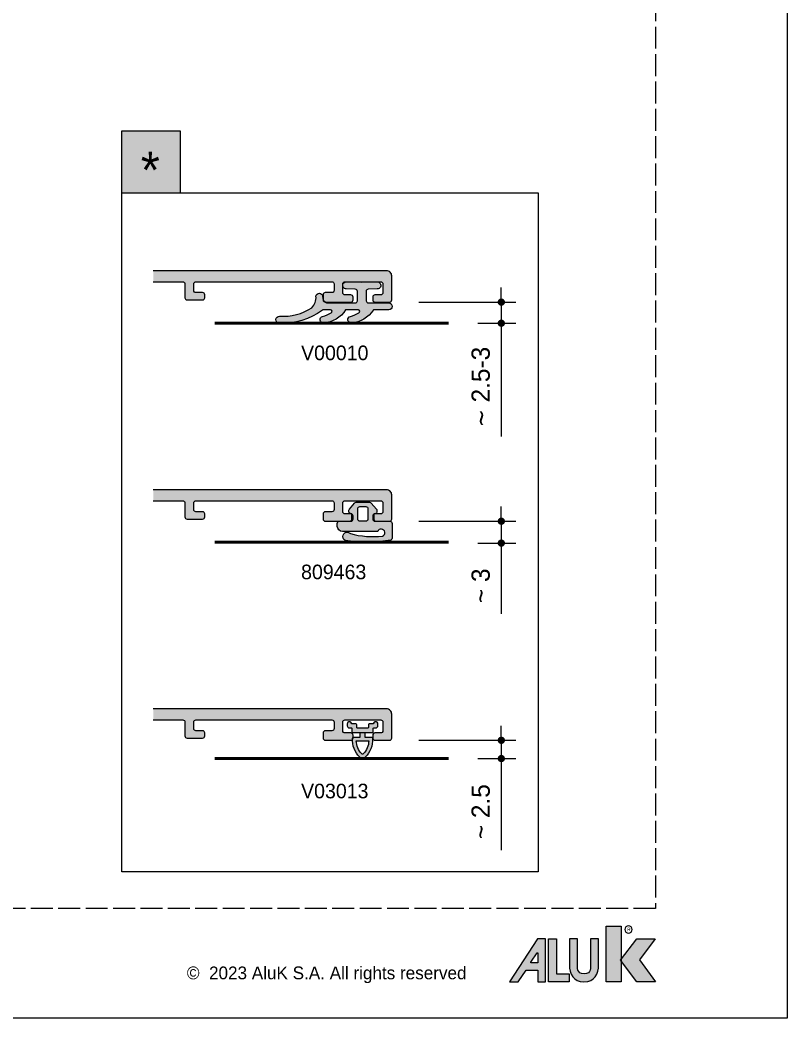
# Model space of a CAD drawing. Header units: millimetres. Extents: x -8 to 2550, y -393 to 1062.
# Drawn here: x 365 to 470, y -393 to -256.3 of the extents above; entities that cross this region are included whole.
import ezdxf

# ---------------------------------------------------------------- set-up
doc = ezdxf.new("R2010")
doc.units = ezdxf.units.MM
doc.header["$LTSCALE"] = 0.25
doc.header["$MEASUREMENT"] = 0
doc.linetypes.add('ACAD_ISO02W100', pattern=[15, 12, -3])
doc.layers.get('0').update_dxf_attribs({"lineweight": 5})
doc.layers.get('Defpoints').update_dxf_attribs({"lineweight": 5})
doc.layers.add('01_ALUK Logo', color=7, linetype='Continuous')
for name, color, linetype, lineweight in [('01_Aluminium [Thin]', 141, 'Continuous', 18), ('01_Dimension', 251, 'Continuous', 9), ('01_External Border', 150, 'Continuous', 20), ('01_Fill Plastic', 253, 'Continuous', 0), ('01_Plastic', 3, 'Continuous', 20), ('01_Text', 40, 'Continuous', 25), ('01_Wall', 5, 'Continuous', 50)]:
    doc.layers.add(name, color=color, linetype=linetype, lineweight=lineweight)
for name, color, linetype, lineweight, true_color in [('01_Fill 2°material', 7, 'Continuous', 0, 0xbfbfbf), ('01_Fill Aluminum', 7, 'Continuous', 0, 0xdcdcdc), ('01_Text [White]', 7, 'Continuous', 25, 0xffffff)]:
    doc.layers.add(name, color=color, linetype=linetype, lineweight=lineweight, true_color=true_color)
doc.layers.add('01_Fill Border Grey', color=7, linetype='Continuous', true_color=0x555655)
doc.layers.add('02_Block Frame', color=7, linetype='Continuous', lineweight=5, true_color=0xe2001a, plot=False)
doc.styles.add('Aluk Text', font='GOTHIC.TTF')
doc.styles.get("Standard").update_dxf_attribs({"font": 'arial.ttf'})
doc.dimstyles.new('ALUK Manual 1-2', dxfattribs={"dimtxt": 2.5, "dimasz": 1, "dimexe": 2, "dimexo": 4, "dimgap": 1.5, "dimtad": 3, "dimdec": 1, "dimlfac": 2, "dimdsep": 46, "dimtxsty": 'Aluk Text', "dimblk": 'DOT', "dimcen": 0, "dimclrd": 256, "dimclre": 256, "dimclrt": 6, "dimaunit": 1, "dimadec": 0, "dimazin": 0, "dimtfac": 0.7, "dimtdec": 1, "dimtmove": 0, "dimatfit": 3, "dimldrblk": 'DOT', "dimfxl": 1, "dimtolj": 2, "dimlwd": -1, "dimlwe": -1, "dimarcsym": 0})

# ---------------------------------------------------------------- blocks, each defined once
blk = doc.blocks.new('block 2')
at = {"layer": '01_ALUK Logo', "color": 242, "lineweight": 9, "true_color": 0xe2001a}
blk.add_open_spline([(90.55226768982084, 45.42736967438486), (90.55226768982084, 43.96612887832998), (89.36785160892669, 42.7815364085518), (87.90643442398778, 42.7815364085518), (86.44466664505853, 42.7815364085518), (85.26060115815653, 43.96612887832998), (85.26060115815653, 45.42736967438486), (85.26060115815653, 46.88861047043883), (86.44466664505853, 48.07320294021702), (87.90643442398778, 48.07320294021702), (89.36785160892669, 48.07320294021702), (90.55226768982084, 46.88861047043883), (90.55226768982084, 45.42736967438486)], degree=3, knots=[0, 0, 0, 0, 1, 1, 1, 2, 2, 2, 3, 3, 3, 4, 4, 4, 4], dxfattribs=at)
blk = doc.blocks.new('block 3')
at = {"layer": '01_ALUK Logo', "lineweight": 9}
h = blk.add_hatch(color=256, dxfattribs=at)
h.dxf.hatch_style = 2
edge = h.paths.add_edge_path()
edge.add_spline(control_points=[(66.4817113594645, 20.15105471718425), (66.4817113594645, 13.61535249659573), (63.66675643128019, 7.928892220239959), (56.04273495911912, 7.928892220239959), (48.41892515361815, 7.928892220239959), (45.60411133654179, 13.61535249659573), (45.60411133654179, 20.15105471718425), (45.60411133654179, 20.15105471718425), (45.60411133654179, 38.68772776810556), (45.60411133654179, 38.68772776810556), (45.60411133654179, 38.68772776810556), (51.45249646511456, 38.68772776810556), (51.45249646511456, 38.68772776810556), (51.45249646511456, 38.68772776810556), (51.45249646511456, 20.6602541615016), (51.45249646511456, 20.6602541615016), (51.45249646511456, 18.30757916208995), (50.64357704130634, 13.60399305215469), (56.15608245622661, 13.60399305215469), (61.66858787114688, 13.60399305215469), (60.74219345033725, 18.42505416206041), (60.74219345033725, 20.6602541615016), (60.74219345033725, 20.6602541615016), (60.74219345033725, 38.68772776810556), (60.74219345033725, 38.68772776810556), (60.74219345033725, 38.68772776810556), (66.4817113594645, 38.68772776810556), (66.4817113594645, 38.68772776810556), (66.4817113594645, 38.68772776810556), (66.4817113594645, 20.15105471718425), (66.4817113594645, 20.15105471718425)], knot_values=[0, 0, 0, 0, 1, 1, 1, 2, 2, 2, 3, 3, 3, 4, 4, 4, 5, 5, 5, 6, 6, 6, 7, 7, 7, 8, 8, 8, 9, 9, 9, 10, 10, 10, 10], degree=3, periodic=0)
at = {"layer": '01_ALUK Logo', "lineweight": 0}
blk.add_open_spline([(66.4817113594645, 20.15105471718425), (66.4817113594645, 13.61535249659573), (63.66675643128019, 7.928892220239959), (56.04273495911912, 7.928892220239959), (48.41892515361815, 7.928892220239959), (45.60411133654179, 13.61535249659573), (45.60411133654179, 20.15105471718425), (45.60411133654179, 20.15105471718425), (45.60411133654179, 38.68772776810556), (45.60411133654179, 38.68772776810556), (45.60411133654179, 38.68772776810556), (51.45249646511456, 38.68772776810556), (51.45249646511456, 38.68772776810556), (51.45249646511456, 38.68772776810556), (51.45249646511456, 20.6602541615016), (51.45249646511456, 20.6602541615016), (51.45249646511456, 18.30757916208995), (50.64357704130634, 13.60399305215469), (56.15608245622661, 13.60399305215469), (61.66858787114688, 13.60399305215469), (60.74219345033725, 18.42505416206041), (60.74219345033725, 20.6602541615016), (60.74219345033725, 20.6602541615016), (60.74219345033725, 38.68772776810556), (60.74219345033725, 38.68772776810556), (60.74219345033725, 38.68772776810556), (66.4817113594645, 38.68772776810556), (66.4817113594645, 38.68772776810556), (66.4817113594645, 38.68772776810556), (66.4817113594645, 20.15105471718425), (66.4817113594645, 20.15105471718425)], degree=3, knots=[0, 0, 0, 0, 1, 1, 1, 2, 2, 2, 3, 3, 3, 4, 4, 4, 5, 5, 5, 6, 6, 6, 7, 7, 7, 8, 8, 8, 9, 9, 9, 10, 10, 10, 10], dxfattribs=at)
blk = doc.blocks.new('A$C20372')
at = {"layer": '01_ALUK Logo', "lineweight": 9, "true_color": 0xe2001a}
h = blk.add_hatch(color=242, dxfattribs=at)
h.dxf.hatch_style = 2
h.paths.add_polyline_path([(34.38327391406119, -0.0004548251758933475), (29.78438506612383, -0.0004548251758933475), (29.78438506612383, 17.18185487399023), (34.38327391406119, 17.18185487399023)])
at = {"layer": '01_ALUK Logo', "lineweight": 9}
h = blk.add_hatch(color=256, dxfattribs=at)
h.dxf.hatch_style = 2
h.paths.add_polyline_path([(8.647750262331101, 13.19584241507823), (0, 0), (2.728958637124379, 0), (5.122855147421433, 3.606612038218827), (8.761456556360827, 3.606612038218827), (8.761456556360827, 0.005912727289569375), (11.14928873097688, 0.005912727289569375), (11.14928873097688, 13.19584241507823)])
h.paths.add_polyline_path([(8.77404005290009, 5.85541931733519), (6.638939067812771, 5.85541931733519), (6.638939067812771, 6.082831905393959), (8.50872536683164, 8.963542962529118), (8.77404005290009, 8.963542962529118)])
h = blk.add_hatch(color=256, dxfattribs=at)
h.dxf.hatch_style = 2
h.paths.add_polyline_path([(12.04620397828057, 13.21176129584023), (14.47193785699756, 13.21176129584023), (14.47193785699756, 2.46954909792521), (18.36327035716249, 2.46954909792521), (18.36327035716249, -0.006670769249922159), (12.04620397828057, -0.006670769249922159)])
at = {"layer": '01_ALUK Logo', "lineweight": 0, "true_color": 0xe2001a}
h = blk.add_hatch(color=242, dxfattribs=at)
h.dxf.hatch_style = 2
h.paths.add_polyline_path([(34.23166552585189, 6.692085389642216), (39.26345798567672, 13.23366912850724), (44.8489828822062, 13.23366912850724), (40.0688765278428, 6.742419375799273), (44.99999999770171, -0.0004548251758933475), (39.21312399951967, -0.0004548251758933475)])
at = {"layer": '01_ALUK Logo', "color": 242, "lineweight": 0, "true_color": 0xe2001a, "flags": 128}
for points in [[(34.38327391406119, -0.0004548251758933475), (29.78438506612383, -0.0004548251758933475), (29.78438506612383, 17.18185487399023), (34.38327391406119, 17.18185487399023), (34.38327391406119, -0.0004548251758933475)], [(34.23166552585189, 6.692085389642216), (39.26345798567672, 13.23366912850724), (44.8489828822062, 13.23366912850724), (40.0688765278428, 6.742419375799273), (44.99999999770171, -0.0004548251758933475), (39.21312399951967, -0.0004548251758933475), (34.23166552585189, 6.692085389642216)]]:
    blk.add_lwpolyline(points, dxfattribs=at)
at = {"layer": '01_ALUK Logo', "lineweight": 0, "flags": 128}
for points in [[(8.647750262331101, 13.19584241507823), (0, 0), (2.728958637124379, 0), (5.122855147421433, 3.606612038218827), (8.761456556360827, 3.606612038218827), (8.761456556360827, 0.005912727289569375), (11.14928873097688, 0.005912727289569375), (11.14928873097688, 13.19584241507823), (8.647750262331101, 13.19584241507823)], [(12.04620397828057, 13.21176129584023), (14.47193785699756, 13.21176129584023), (14.47193785699756, 2.46954909792521), (18.36327035716249, 2.46954909792521), (18.36327035716249, -0.006670769249922159), (12.04620397828057, -0.006670769249922159), (12.04620397828057, 13.21176129584023)], [(8.77404005290009, 5.85541931733519), (6.638939067812771, 5.85541931733519), (6.638939067812771, 6.082831905393959), (8.50872536683164, 8.963542962529118), (8.77404005290009, 8.963542962529118), (8.77404005290009, 5.85541931733519)]]:
    blk.add_lwpolyline(points, dxfattribs=at)
at = {"layer": '01_ALUK Logo', "color": 242, "lineweight": 0, "true_color": 0xe2001a, "xscale": 0.4297560720293661, "yscale": 0.4297560720293661, "zscale": 0.4297560720293661}
blk.add_blockref('block 2', (-1.120924226960597, -3.414600009701189), dxfattribs=at)
at = {"layer": '01_ALUK Logo', "xscale": 0.4297560720293661, "yscale": 0.4297560720293661, "zscale": 0.4297560720293661}
blk.add_blockref('block 3', (-1.120924226960597, -3.414600009701189), dxfattribs=at)
at = {"layer": '01_ALUK Logo', "color": 242, "lineweight": 0, "true_color": 0xe2001a, "insert": (36.25169379584432, 15.55480782391305), "char_height": 1.083971053255106, "attachment_point": 7}
blk.add_mtext('\\fArial|b0|i0|c0|p34;\\W1;R', dxfattribs=at)
blk = doc.blocks.new('A$C14581')
at = {"layer": '01_Text', "insert": (0, -0.1880368323081711), "char_height": 2, "attachment_point": 7, "style": 'Aluk Text'}
blk.add_mtext_dynamic_manual_height_columns('{\\fPoppins|b0|i0|c0|p2;\\H0.875x;©  2023 AluK S.A. All rights reserved}', width=51.33510781182122, gutter_width=204.2465904131937, heights=[0], dxfattribs=at)
blk = doc.blocks.new('_Dot')
at = {"color": 0, "linetype": 'ByBlock', "lineweight": -2}
blk.add_line((-0.5, 0), (-1, 0), dxfattribs=at)
at = {"color": 0, "linetype": 'ByBlock', "const_width": 0.5}
blk.add_lwpolyline([(-0.25, 0, 1), (0.25, 0, 1)], format="xyb", close=True, dxfattribs=at)
blk = doc.blocks.new('*D150')
at = {"layer": '01_Dimension', "transparency": 16777216}
for p, q in [((430.8916630493367, -293.9670851245723), (430.8916630493367, -292.9670851245723)), ((419.5893937265776, -294.9670851245723), (432.8916630493367, -294.9670851245723)), ((430.8916630493367, -294.9670851245723), (430.8916630493367, -297.8519934257623)), ((427.6793269014977, -297.8519934257623), (432.8916630493367, -297.8519934257623)), ((430.8916630493367, -298.8519934257623), (430.8916630493367, -313.360028894868))]:
    blk.add_line(p, q, dxfattribs=at)
at = {"layer": 'Defpoints', "color": 0, "transparency": 16777216}
for p in [(415.5893937265776, -294.9670851245723), (423.6793269014977, -297.8519934257623), (430.8916630493367, -297.8519934257623)]:
    blk.add_point(p, dxfattribs=at)
at = {"layer": '01_Dimension', "transparency": 16777216}
for p, rotation in [((430.8916630493367, -294.9670851245723), 270), ((430.8916630493367, -297.8519934257623), 90)]:
    blk.add_blockref('_Dot', p, dxfattribs=dict(at, rotation=rotation))
at = {"layer": '01_Dimension', "color": 1, "transparency": 16777216, "insert": (428.0787806564066, -306.6060111603153), "char_height": 2.5, "width": 19.34686459261542, "attachment_point": 5, "rotation": 90, "style": 'Aluk Text'}
blk.add_mtext('\\A2;{\\fSymbol|b0|i0|c2|p18;\\H0.95833x;~ }2.5-3', dxfattribs=at)
blk = doc.blocks.new('*D151')
at = {"layer": '01_Dimension', "transparency": 16777216}
for p, q in [((430.8916630493388, -323.9670851245723), (430.8916630493388, -322.9670851245723)), ((419.5893937265776, -324.9670851245723), (432.8916630493388, -324.9670851245723)), ((430.8916630493388, -324.9670851245723), (430.8916630493388, -327.9670851245723)), ((427.6793269014977, -327.9670851245723), (432.8916630493388, -327.9670851245723)), ((430.8916630493388, -328.9670851245723), (430.8916630493388, -337.6441755392562))]:
    blk.add_line(p, q, dxfattribs=at)
at = {"layer": 'Defpoints', "color": 0, "transparency": 16777216}
for p in [(415.5893937265776, -324.9670851245723), (423.6793269014977, -327.9670851245723), (430.8916630493388, -327.9670851245723)]:
    blk.add_point(p, dxfattribs=at)
at = {"layer": '01_Dimension', "transparency": 16777216}
for p, rotation in [((430.8916630493388, -324.9670851245723), 270), ((430.8916630493388, -327.9670851245723), 90)]:
    blk.add_blockref('_Dot', p, dxfattribs=dict(at, rotation=rotation))
at = {"layer": '01_Dimension', "color": 1, "transparency": 16777216, "insert": (428.0787806564087, -333.8056303319143), "char_height": 2.5, "width": 6.631126724667409, "attachment_point": 5, "rotation": 90, "style": 'Aluk Text'}
blk.add_mtext('\\A2;~ 3', dxfattribs=at)
blk = doc.blocks.new('*D152')
at = {"layer": '01_Dimension', "transparency": 16777216}
for p, q in [((430.8916630493393, -353.9670851245723), (430.8916630493393, -352.9670851245723)), ((419.5893937265776, -354.9670851245723), (432.8916630493393, -354.9670851245723)), ((430.8916630493393, -354.9670851245723), (430.8916630493393, -357.4670851245723)), ((427.6793269014977, -357.4670851245723), (432.8916630493393, -357.4670851245723)), ((430.8916630493393, -358.4670851245723), (430.8916630493393, -370.0180708485696))]:
    blk.add_line(p, q, dxfattribs=at)
at = {"layer": 'Defpoints', "color": 0, "transparency": 16777216}
for p in [(415.5893937265776, -354.9670851245723), (423.6793269014977, -357.4670851245723), (430.8916630493393, -357.4670851245723)]:
    blk.add_point(p, dxfattribs=at)
at = {"layer": '01_Dimension', "transparency": 16777216}
for p, rotation in [((430.8916630493393, -354.9670851245723), 270), ((430.8916630493393, -357.4670851245723), 90)]:
    blk.add_blockref('_Dot', p, dxfattribs=dict(at, rotation=rotation))
at = {"layer": '01_Dimension', "color": 1, "transparency": 16777216, "insert": (428.0787806564092, -364.742577986571), "char_height": 2.5, "attachment_point": 5, "rotation": 90, "style": 'Aluk Text'}
blk.add_mtext('\\A2;~ 2.5', dxfattribs=at)

msp = doc.modelspace()

# ---------------------------------------------------------------- hatches: boundary and pattern name
at = {"layer": '01_Fill 2°material'}
h = msp.add_hatch(color=256, dxfattribs=at)
h.dxf.hatch_style = 1
edge = h.paths.add_edge_path(flags=16)
edge.add_arc((411.889393726583, -356.7829515062381), 0.09999999999103086, 212.7381429240603, 327.26185708074576, ccw=False)
edge.add_arc((413.5778591083387, -355.0250025830794), 2.534855126577578, 179.8453392765509, 225.6305123776235, ccw=False)
edge.add_line((411.043013216778, -355.0181601584724), (412.7357742364579, -355.0181601585004))
edge.add_arc((410.2009283449147, -355.025002583016), 2.534855126559866, -45.63051237985388, 0.15466072138542586, ccw=False)
edge = h.paths.add_edge_path()
edge.add_line((412.1893937265772, -353.9170785099722), (412.1893937265772, -354.5181601584727))
edge.add_line((412.1893937265772, -354.5181601584727), (413.0792130515797, -354.5181601584724))
edge.add_arc((413.0792130515798, -354.7181601584697), 0.199999999997317, -5.929802782253205, 90.00000000001631, ccw=False)
edge.add_arc((409.7467124314676, -354.8186303798152), 3.532332157293087, -44.30264848875498, 1.2946303025192947, ccw=False)
edge.add_arc((411.8893937266411, -356.9670851245158), 0.5000000000564038, 219.5977527062535, 320.40224728414205, ccw=False)
edge.add_arc((414.045015180359, -354.8113702558639), 3.546665819913073, 178.4940334302382, 224.2405775993237, ccw=False)
edge.add_arc((410.6995744015944, -354.7181601584952), 0.2000000000225555, 90.000000005211, 179.9999999973945, ccw=False)
edge.add_line((410.6995744015762, -354.5181601584727), (411.5893937265787, -354.5181601584727))
edge.add_line((411.5893937265787, -354.5181601584727), (411.5893937265787, -353.9170785099722))
edge.add_line((411.5893937265787, -353.9170785099722), (412.1893937265772, -353.9170785099722))
at = {"layer": '01_Fill Aluminum', "ltscale": 0.25}
h = msp.add_hatch(color=256, dxfattribs=at)
h.dxf.hatch_style = 1
h.paths.add_polyline_path([(415.8893937265775, -291.3670851245725, 0.4142135623730958), (415.189393726577, -290.667085124572), (383.2398409815582, -290.6670851245721), (383.2398409815582, -292.1670851245726), (387.2893937265774, -292.1670851245722, -0.4142135623731193), (387.5893937265773, -292.4670851245722), (387.5893937265773, -294.367085124572, 0.4142135623730951), (387.8893937265775, -294.6670851245722), (389.989393726577, -294.6670851245722, 0.4142135623730951), (390.2893937265771, -294.367085124572), (390.2893937265771, -293.9670851245722, 0.414213562373095), (389.9893937265772, -293.6670851245722), (389.0893937265773, -293.6670851245722, -0.4142135623730951), (388.7893937265771, -293.367085124572), (388.7893937265771, -292.4670851245722, -0.4142135623730951), (389.0893937265771, -292.1670851245722), (407.6893937265775, -292.1670851245722, -0.414213562373095), (407.989393726577, -292.4670851245717), (407.989393726577, -293.3670851245725, -0.414213562373095), (407.6893937265772, -293.6670851245722), (406.7893937265769, -293.6670851245722, 0.4142135623730951), (406.489393726577, -293.9670851245722), (406.489393726577, -294.667085124572, 0.4142135623730951), (406.7893937265771, -294.9670851245722), (410.2893937265771, -294.9670851245722, 0.4142135623730951), (410.5893937265773, -294.667085124572), (410.5893937265773, -294.2670851245721, 0.414213562373095), (410.2893937265774, -293.9670851245722), (409.489393726577, -293.9670851245722, -0.4142135623730951), (409.1893937265768, -293.667085124572), (409.1893937265768, -292.4670851245724, -0.4142135623730951), (409.4893937265767, -292.1670851245725), (414.3893937265773, -292.1670851245725, -0.414213562373095), (414.6893937265768, -292.467085124572), (414.6893937265768, -293.6670851245725, -0.414213562373095), (414.3893937265771, -293.9670851245722), (413.5893937265771, -293.9670851245722, 0.4142135623730951), (413.2893937265771, -294.2670851245721), (413.2893937265771, -294.667085124572, 0.4142135623730951), (413.5893937265773, -294.9670851245722), (415.5893937265773, -294.9670851245722, 0.4142135623730951), (415.8893937265775, -294.667085124572)])
h = msp.add_hatch(color=256, dxfattribs=at)
h.dxf.hatch_style = 1
h.paths.add_polyline_path([(415.8893937265775, -321.3670851245725, 0.4142135623730958), (415.189393726577, -320.667085124572), (383.2398409815582, -320.6670851245721), (383.2398409815582, -322.1670851245726), (387.2893937265774, -322.1670851245722, -0.4142135623731193), (387.5893937265773, -322.4670851245722), (387.5893937265773, -324.367085124572, 0.4142135623730951), (387.8893937265775, -324.6670851245722), (389.989393726577, -324.6670851245722, 0.4142135623730951), (390.2893937265771, -324.367085124572), (390.2893937265771, -323.9670851245722, 0.414213562373095), (389.9893937265772, -323.6670851245722), (389.0893937265773, -323.6670851245722, -0.4142135623730951), (388.7893937265771, -323.367085124572), (388.7893937265771, -322.4670851245722, -0.4142135623730951), (389.0893937265771, -322.1670851245722), (407.6893937265775, -322.1670851245722, -0.414213562373095), (407.989393726577, -322.4670851245717), (407.989393726577, -323.3670851245725, -0.414213562373095), (407.6893937265772, -323.6670851245722), (406.7893937265769, -323.6670851245722, 0.4142135623730951), (406.489393726577, -323.9670851245722), (406.489393726577, -324.667085124572, 0.4142135623730951), (406.7893937265771, -324.9670851245722), (410.2893937265771, -324.9670851245722, 0.4142135623730951), (410.5893937265773, -324.667085124572), (410.5893937265773, -324.2670851245721, 0.414213562373095), (410.2893937265774, -323.9670851245722), (409.489393726577, -323.9670851245722, -0.4142135623730951), (409.1893937265768, -323.667085124572), (409.1893937265768, -322.4670851245724, -0.4142135623730951), (409.4893937265767, -322.1670851245725), (414.3893937265773, -322.1670851245725, -0.414213562373095), (414.6893937265768, -322.467085124572), (414.6893937265768, -323.6670851245725, -0.414213562373095), (414.3893937265771, -323.9670851245722), (413.5893937265771, -323.9670851245722, 0.4142135623730951), (413.2893937265771, -324.2670851245721), (413.2893937265771, -324.667085124572, 0.4142135623730951), (413.5893937265773, -324.9670851245722), (415.5893937265773, -324.9670851245722, 0.4142135623730951), (415.8893937265775, -324.667085124572)])
h = msp.add_hatch(color=256, dxfattribs=at)
h.dxf.hatch_style = 1
h.paths.add_polyline_path([(415.8893937265775, -351.3670851245725, 0.4142135623730958), (415.189393726577, -350.667085124572), (383.2398409815582, -350.6670851245721), (383.2398409815582, -352.1670851245726), (387.2893937265774, -352.1670851245722, -0.4142135623731193), (387.5893937265773, -352.4670851245722), (387.5893937265773, -354.367085124572, 0.4142135623730951), (387.8893937265775, -354.6670851245722), (389.989393726577, -354.6670851245722, 0.4142135623730951), (390.2893937265771, -354.367085124572), (390.2893937265771, -353.9670851245722, 0.414213562373095), (389.9893937265772, -353.6670851245722), (389.0893937265773, -353.6670851245722, -0.4142135623730951), (388.7893937265771, -353.367085124572), (388.7893937265771, -352.4670851245722, -0.4142135623730951), (389.0893937265771, -352.1670851245722), (407.6893937265775, -352.1670851245722, -0.414213562373095), (407.989393726577, -352.4670851245717), (407.989393726577, -353.3670851245725, -0.414213562373095), (407.6893937265772, -353.6670851245722), (406.7893937265769, -353.6670851245722, 0.4142135623730951), (406.489393726577, -353.9670851245722), (406.489393726577, -354.667085124572, 0.4142135623730951), (406.7893937265771, -354.9670851245722), (410.2893937265771, -354.9670851245722, 0.4142135623730951), (410.5893937265773, -354.667085124572), (410.5893937265773, -354.2670851245721, 0.414213562373095), (410.2893937265774, -353.9670851245722), (409.489393726577, -353.9670851245722, -0.4142135623730951), (409.1893937265768, -353.667085124572), (409.1893937265768, -352.4670851245724, -0.4142135623730951), (409.4893937265767, -352.1670851245725), (414.3893937265773, -352.1670851245725, -0.414213562373095), (414.6893937265768, -352.467085124572), (414.6893937265768, -353.6670851245725, -0.414213562373095), (414.3893937265771, -353.9670851245722), (413.5893937265771, -353.9670851245722, 0.4142135623730951), (413.2893937265771, -354.2670851245721), (413.2893937265771, -354.667085124572, 0.4142135623730951), (413.5893937265773, -354.9670851245722), (415.5893937265773, -354.9670851245722, 0.4142135623730951), (415.8893937265775, -354.667085124572)])
at = {"layer": '01_Fill Border Grey', "ltscale": 0.25}
h = msp.add_hatch(color=256, dxfattribs=at)
h.dxf.hatch_style = 1
h.paths.add_polyline_path([(378.9243470686115, -271.4981399232363), (386.9243470686115, -271.4981399232363), (386.9243470686115, -279.9981399232363), (378.9243470686115, -279.9981399232363)])
at = {"layer": '01_Fill Plastic', "ltscale": 0.25}
h = msp.add_hatch(color=256, dxfattribs=at)
h.dxf.hatch_style = 1
edge = h.paths.add_edge_path()
edge.add_arc((401.0702631885113, -289.9080486581245), 6.994011674067487, 265.7223386499224, 303.5361827758527)
edge.add_arc((403.6026935724421, -294.3521251883166), 1.921730675072402, 313.8575654214656, 365.6507727567341)
edge.add_arc((405.9679819467984, -294.2008528344605), 0.4544835275277211, -0.4078235126497134, 175.2100904536724, ccw=False)
edge.add_arc((407.2887184063949, -294.2410205285867), 0.8670513930272153, 177.5587003372323, 250.8489319921382)
edge.add_arc((407.0459207342722, -294.9786271709552), 0.09148840669587405, 242.9210074692542, 276.3418431076781)
edge.add_line((407.0560265593613, -295.0695557190522), (410.8893937265771, -295.0695557190522))
edge.add_arc((410.8893937265771, -294.769555719052), 0.3000000000001819, 270, 360)
edge.add_line((411.1893937265772, -294.769555719052), (411.1893937265768, -293.5028236777065))
edge.add_arc((410.8893937265768, -293.5028236777065), 0.3000000000000114, 0, 88.29018595588195)
edge.add_line((410.8983449632692, -293.2029572485057), (409.6742597820926, -293.1664173923511))
edge.add_arc((409.6891711085789, -292.6668625065744), 0.4997773820021406, 88.29013499108311, 268.29027300605685, ccw=False)
edge.add_line((409.7040836384008, -292.1673076567178), (411.7893937265767, -292.229555719052))
edge.add_line((411.7893937265767, -292.229555719052), (413.8747040665917, -292.1673076492011))
edge.add_arc((413.8896163445755, -292.6668625065746), 0.4997773820013897, -88.29018631275358, 91.70983612468177, ccw=False)
edge.add_line((413.90452842693, -293.1664173697879), (412.6804424898842, -293.2029572485057))
edge.add_arc((412.689393726577, -293.5028236777064), 0.299999999999881, 91.7098140441838, 180.0000000000217)
edge.add_line((412.3893937265771, -293.5028236777065), (412.3893937265771, -294.769555719052))
edge.add_arc((412.6893937265769, -294.7695557190521), 0.2999999999998408, 179.9999999999891, 269.9999999999783)
edge.add_line((412.6893937265768, -295.0695557190519), (415.4793937317686, -295.0695557190522))
edge.add_arc((415.479393726577, -295.5495557190522), 0.4800000000000182, -90.00000061970428, 89.99999938029572, ccw=False)
edge.add_line((415.4793937213853, -296.0295557190522), (413.3825060185463, -296.029555719052))
edge.add_arc((410.1017060007831, -293.909888849051), 3.905974449012069, 273.83624039794944, 327.1342124481464, ccw=False)
edge.add_arc((410.3189894272751, -297.3592721574528), 0.450000000000055, 101.1307591237562, 275.6170834985006, ccw=False)
edge.add_arc((408.9913445719415, -292.4391248260444), 4.647309407861678, 285.4850762115004, 301.2984666311162)
edge.add_arc((411.3196096093289, -296.2295557190521), 0.2000000000000467, 295.4658931419315, 450.0000000000326)
edge.add_line((411.3196096093288, -296.029555719052), (409.5825060185462, -296.029555719052))
edge.add_arc((406.3541404539548, -293.9989573951933), 3.813879097650687, 273.1397910434404, 327.8306618026563, ccw=False)
edge.add_arc((406.5189894272748, -297.3592721574528), 0.4500000000000661, 101.130759123742, 275.61708349851506, ccw=False)
edge.add_arc((405.1913445719413, -292.4391248260446), 4.647309407861497, 285.4850762115003, 301.2984666311167)
edge.add_arc((407.5196096093288, -296.2295557190521), 0.2000000000000467, 295.4658931419315, 450.0000000000326)
edge.add_line((407.5196096093287, -296.029555719052), (406.5086938160771, -296.0295557190518))
edge.add_arc((406.5086938160711, -296.229555719054), 0.2000000000022055, 89.99999999829014, 126.3452805275112)
edge.add_arc((400.9278443514976, -288.6447205124256), 9.21677258182957, 267.3984047645023, 306.3452805292526, ccw=False)
edge.add_arc((400.5315071178196, -297.3673849687556), 0.4851084551855428, 87.98308235465981, 267.3984047645086, ccw=False)
h = msp.add_hatch(color=256, dxfattribs=at)
h.dxf.hatch_style = 1
edge = h.paths.add_edge_path(flags=16)
edge.add_arc((411.539393726577, -323.2670851245718), 0.2999999999996135, 90.00000000006509, 180.0000000000651, ccw=False)
edge.add_line((411.5393937265767, -322.9670851245722), (412.3393937265778, -322.9670851245723))
edge.add_arc((412.3393937265784, -323.2670851245728), 0.300000000000523, 1.0862777344300412e-10, 90.00000000010863, ccw=False)
edge.add_line((412.6393937265789, -323.2670851245722), (412.6393937265789, -324.6670851245721))
edge.add_arc((412.3393937265784, -324.6670851245715), 0.300000000000523, 269.99999999989143, 359.99999999989143, ccw=False)
edge.add_line((412.3393937265778, -324.9670851245721), (411.5393937265767, -324.9670851245722))
edge.add_arc((411.5393937265771, -324.6670851245725), 0.2999999999996703, 179.999999999924, 269.99999999992394, ccw=False)
edge.add_line((411.2393937265774, -324.6670851245721), (411.2393937265774, -323.2670851245721))
edge = h.paths.add_edge_path()
edge.add_arc((411.0183856552011, -322.6670851245734), 0.3000000000012333, 89.99999999990229, 139.9999999999045, ccw=False)
edge.add_line((411.0183856552017, -322.3670851245722), (412.8604017979528, -322.3670851245722))
edge.add_arc((412.8604017979533, -322.6670851245734), 0.3000000000012619, 40.000000000103796, 90.00000000009771, ccw=False)
edge.add_line((413.0902151308896, -322.4742488416662), (413.7926026152022, -323.3113216494881))
edge.add_arc((413.6393937265781, -323.4398791714245), 0.1999999999996609, -2.4431301426375285e-10, 39.999999999758074, ccw=False)
edge.add_line((413.8393937265778, -323.4398791714254), (413.8393937265778, -323.7064400500039))
edge.add_arc((413.6393937265782, -323.7064400500046), 0.1999999999995339, -74.9999999997828, 2.1168489183764905e-10, ccw=False)
edge.add_line((413.6911575355994, -323.8996252152618), (413.4393937265781, -323.9670851245722))
edge.add_line((413.4393937265781, -323.9670851245722), (413.4393937265781, -324.6670851245721))
edge.add_arc((413.7393937265778, -324.6670851245725), 0.2999999999996703, 179.999999999924, 269.9999999999239)
edge.add_line((413.7393937265774, -324.9670851245722), (415.6393937265789, -324.9670851245722))
edge.add_arc((415.6393937265785, -325.2670851245718), 0.2999999999996135, -6.508571459562518e-11, 89.99999999993491, ccw=False)
edge.add_line((415.9393937265781, -325.2670851245721), (415.9393937265781, -327.2887490832617))
edge.add_arc((415.6393937265786, -327.2887490832625), 0.2999999999995566, -61.89489876353582, 1.410853656125255e-10, ccw=False)
edge.add_arc((412.486555031077, -309.7301058990427), 18.12513266881789, 261.68287445053085, 280.4714613114521, ccw=False)
edge.add_arc((409.7870077274529, -327.0696630719344), 0.599999999999836, 43.08170179440731, 277.4417902209226, ccw=False)
edge.add_arc((413.3157201584907, -315.319360091159), 11.75404391480738, 254.7560441125843, 276.4913945976346)
edge.add_arc((414.4393937265771, -326.5420797976643), 0.5000000000003824, 294.2259360555334, 519.5133365186834)
edge.add_line((413.9710168864262, -326.3670851245722), (409.1393937265789, -326.3670851245722))
edge.add_arc((409.1393937265785, -325.6670851245718), 0.7000000000003297, 180.0000000000326, 270.00000000003257, ccw=False)
edge.add_line((408.4393937265781, -325.6670851245722), (408.4393937265781, -325.2670851245721))
edge.add_arc((408.7393937265778, -325.2670851245718), 0.2999999999996135, 90.00000000006509, 180.0000000000651, ccw=False)
edge.add_line((408.7393937265774, -324.9670851245722), (410.1393937265789, -324.9670851245722))
edge.add_arc((410.1393937265785, -324.6670851245725), 0.2999999999996703, 270.000000000076, 360.000000000076)
edge.add_line((410.4393937265781, -324.6670851245721), (410.4393937265781, -323.9670851245722))
edge.add_line((410.4393937265781, -323.9670851245722), (410.1876299175569, -323.8996252152618))
edge.add_arc((410.2393937265771, -323.7064400500034), 0.2000000000004318, 180.0000000001303, 255.000000000123, ccw=False)
edge.add_line((410.0393937265767, -323.7064400500039), (410.0393937265767, -323.4398791714255))
edge.add_arc((410.2393937265772, -323.4398791714272), 0.2000000000005571, 139.9999999995255, 179.9999999995277, ccw=False)
edge.add_line((410.0861848379541, -323.3113216494882), (410.7885723222648, -322.4742488416662))
at = {"layer": '01_Fill Plastic'}
h = msp.add_hatch(color=256, dxfattribs=at)
h.dxf.hatch_style = 1
edge = h.paths.add_edge_path()
edge.add_line((410.5393937939984, -353.9170785099723), (413.2393937265765, -353.9170785099723))
edge.add_arc((413.2393937265765, -353.8170785099738), 0.09999999999854481, 270, 360.0000000008468)
edge.add_line((413.3393937265751, -353.8170785099723), (413.3393937265787, -353.3670785099723))
edge.add_arc((413.4393937265795, -353.3670785099731), 0.1000000000008185, 90.0000000013028, 179.999999999544, ccw=False)
edge.add_line((413.4393937265772, -353.2670785099722), (413.6893937265772, -353.2670785099724))
edge.add_arc((413.6893937265774, -352.9670785099732), 0.2999999999991587, 269.9999999999783, 360.000000000152)
edge.add_line((413.9893937265765, -352.9670785099724), (413.9893937265765, -352.7170785099724))
edge.add_arc((413.6893937265772, -352.7170785099724), 0.2999999999992724, 0, 180)
edge.add_line((413.389393726578, -352.7170785099724), (412.8143937265772, -352.7170785099724))
edge.add_arc((412.8143937265772, -352.8420785099724), 0.125, 90, 180)
edge.add_line((412.6893937265772, -352.8420785099724), (412.6893937265809, -353.1920785099723))
edge.add_arc((412.5643937265822, -353.1920785099736), 0.1249999999986926, -90.0000000022668, 5.991864782117773e-10, ccw=False)
edge.add_line((412.5643937265772, -353.3170785099723), (411.2143937265787, -353.3170785099723))
edge.add_arc((411.2143937265787, -353.1920785099723), 0.125, 180, 270, ccw=False)
edge.add_line((411.0893937265787, -353.1920785099723), (411.0893937265787, -352.8420785099724))
edge.add_arc((410.9643937265787, -352.8420785099724), 0.125, 0, 90)
edge.add_line((410.9643937265787, -352.7170785099724), (410.389393726578, -352.7170785099724))
edge.add_arc((410.0893937265787, -352.7170785099724), 0.2999999999992724, 0, 180)
edge.add_line((409.7893937265794, -352.7170785099724), (409.7893937265794, -352.9670785099724))
edge.add_arc((410.0893937265823, -352.9670785099697), 0.3000000000029104, 180.0000000005211, 269.9999999993052)
edge.add_line((410.0893937265787, -353.2670785099726), (410.3393937265787, -353.2670785099721))
edge.add_arc((410.3393937265789, -353.3670785099705), 0.09999999999837428, -1.0097096492245328e-09, 90.00000000009771, ccw=False)
edge.add_line((410.4393937265772, -353.3670785099723), (410.4393937265772, -353.8170785099723))
edge.add_arc((410.5393937265771, -353.8170785099723), 0.09999999999990905, 180, 270.0000386295577)

# ---------------------------------------------------------------- linework, layer by layer
at = {"layer": '01_Aluminium [Thin]'}
for points in [[(383.2398409815405, -292.1670851245726), (387.2893937265771, -292.1670851245722, -0.414213562373095), (387.5893937265773, -292.467085124572), (387.5893937265773, -294.367085124572, 0.414213562373095), (387.8893937265775, -294.6670851245722), (389.989393726577, -294.6670851245722, 0.414213562373095), (390.2893937265771, -294.367085124572), (390.2893937265771, -293.967085124572, 0.414213562373095), (389.989393726577, -293.6670851245722), (389.0893937265773, -293.6670851245722, -0.414213562373095), (388.7893937265771, -293.367085124572), (388.7893937265771, -292.467085124572, -0.414213562373095), (389.0893937265773, -292.1670851245722), (407.6893937265777, -292.1670851245722, -0.4142135623730951), (407.989393726577, -292.467085124572), (407.989393726577, -293.367085124572, -0.4142135623730949), (407.6893937265777, -293.6670851245722), (406.7893937265771, -293.6670851245722, 0.414213562373095), (406.489393726577, -293.967085124572), (406.489393726577, -294.667085124572, 0.414213562373095), (406.7893937265771, -294.9670851245722), (410.2893937265771, -294.9670851245722, 0.414213562373095), (410.5893937265773, -294.667085124572), (410.5893937265773, -294.2670851245719, 0.414213562373095), (410.2893937265771, -293.9670851245722), (409.489393726577, -293.9670851245722, -0.414213562373095), (409.1893937265768, -293.667085124572), (409.1893937265768, -292.4670851245722, -0.414213562373095), (409.489393726577, -292.1670851245725), (414.3893937265775, -292.1670851245725, -0.4142135623730951), (414.6893937265768, -292.4670851245722), (414.6893937265768, -293.667085124572, -0.4142135623730949), (414.3893937265775, -293.9670851245722), (413.5893937265773, -293.9670851245722, 0.414213562373095), (413.2893937265771, -294.2670851245719), (413.2893937265771, -294.667085124572, 0.414213562373095), (413.5893937265773, -294.9670851245722), (415.5893937265773, -294.9670851245722, 0.414213562373095), (415.8893937265775, -294.667085124572), (415.8893937265775, -291.3670851245723, 0.4142135623730951), (415.1893937265768, -290.667085124572), (383.2398409815405, -290.6670851245721)], [(383.2398409815494, -322.1670851245726), (387.2893937265771, -322.1670851245722, -0.414213562373095), (387.5893937265773, -322.467085124572), (387.5893937265773, -324.367085124572, 0.414213562373095), (387.8893937265775, -324.6670851245722), (389.989393726577, -324.6670851245722, 0.414213562373095), (390.2893937265771, -324.367085124572), (390.2893937265771, -323.967085124572, 0.414213562373095), (389.989393726577, -323.6670851245722), (389.0893937265773, -323.6670851245722, -0.414213562373095), (388.7893937265771, -323.367085124572), (388.7893937265771, -322.467085124572, -0.414213562373095), (389.0893937265773, -322.1670851245722), (407.6893937265777, -322.1670851245722, -0.4142135623730951), (407.989393726577, -322.467085124572), (407.989393726577, -323.367085124572, -0.4142135623730949), (407.6893937265777, -323.6670851245722), (406.7893937265771, -323.6670851245722, 0.414213562373095), (406.489393726577, -323.967085124572), (406.489393726577, -324.667085124572, 0.414213562373095), (406.7893937265771, -324.9670851245722), (410.2893937265771, -324.9670851245722, 0.414213562373095), (410.5893937265773, -324.667085124572), (410.5893937265773, -324.2670851245719, 0.414213562373095), (410.2893937265771, -323.9670851245722), (409.489393726577, -323.9670851245722, -0.414213562373095), (409.1893937265768, -323.667085124572), (409.1893937265768, -322.4670851245722, -0.414213562373095), (409.489393726577, -322.1670851245725), (414.3893937265775, -322.1670851245725, -0.4142135623730951), (414.6893937265768, -322.4670851245722), (414.6893937265768, -323.667085124572, -0.4142135623730949), (414.3893937265775, -323.9670851245722), (413.5893937265773, -323.9670851245722, 0.414213562373095), (413.2893937265771, -324.2670851245719), (413.2893937265771, -324.667085124572, 0.414213562373095), (413.5893937265773, -324.9670851245722), (415.5893937265773, -324.9670851245722, 0.414213562373095), (415.8893937265775, -324.667085124572), (415.8893937265775, -321.3670851245723, 0.4142135623730951), (415.1893937265768, -320.667085124572), (383.2398409815494, -320.6670851245721)], [(383.2398409815582, -352.1670851245726), (387.2893937265771, -352.1670851245722, -0.414213562373095), (387.5893937265773, -352.467085124572), (387.5893937265773, -354.367085124572, 0.414213562373095), (387.8893937265775, -354.6670851245722), (389.989393726577, -354.6670851245722, 0.414213562373095), (390.2893937265771, -354.367085124572), (390.2893937265771, -353.967085124572, 0.414213562373095), (389.989393726577, -353.6670851245722), (389.0893937265773, -353.6670851245722, -0.414213562373095), (388.7893937265771, -353.367085124572), (388.7893937265771, -352.467085124572, -0.414213562373095), (389.0893937265773, -352.1670851245722), (407.6893937265777, -352.1670851245722, -0.4142135623730951), (407.989393726577, -352.467085124572), (407.989393726577, -353.367085124572, -0.4142135623730949), (407.6893937265777, -353.6670851245722), (406.7893937265771, -353.6670851245722, 0.414213562373095), (406.489393726577, -353.967085124572), (406.489393726577, -354.667085124572, 0.414213562373095), (406.7893937265771, -354.9670851245722), (410.2893937265771, -354.9670851245722, 0.414213562373095), (410.5893937265773, -354.667085124572), (410.5893937265773, -354.2670851245719, 0.414213562373095), (410.2893937265771, -353.9670851245722), (409.489393726577, -353.9670851245722, -0.414213562373095), (409.1893937265768, -353.667085124572), (409.1893937265768, -352.4670851245722, -0.414213562373095), (409.489393726577, -352.1670851245725), (414.3893937265775, -352.1670851245725, -0.4142135623730951), (414.6893937265768, -352.4670851245722), (414.6893937265768, -353.667085124572, -0.4142135623730949), (414.3893937265775, -353.9670851245722), (413.5893937265773, -353.9670851245722, 0.414213562373095), (413.2893937265771, -354.2670851245719), (413.2893937265771, -354.667085124572, 0.414213562373095), (413.5893937265773, -354.9670851245722), (415.5893937265773, -354.9670851245722, 0.414213562373095), (415.8893937265775, -354.667085124572), (415.8893937265775, -351.3670851245723, 0.4142135623730951), (415.1893937265768, -350.667085124572), (383.2398409815582, -350.6670851245721)]]:
    msp.add_lwpolyline(points, format="xyb", dxfattribs=at)
at = {"layer": '01_External Border', "ltscale": 0.25}
msp.add_line((378.9243470686115, -279.9981399232363), (435.9243470686115, -279.9981399232363), dxfattribs=at)
msp.add_lwpolyline([(378.9243470686115, -271.4981399232363), (386.9243470686115, -271.4981399232363), (386.9243470686115, -279.9981399232363), (435.9243470686115, -279.9981399232363), (435.9243470686115, -372.9999999999984), (378.9243470686115, -372.9999999999984), (378.9243470686115, -271.4981399232363)], dxfattribs=at)
at = {"layer": '01_Plastic'}
for points in [[(400.548580308056, -296.8825770485773, 0.1665077180365818), (404.9341992259674, -295.7378168864025, 0.2299179927180883), (405.5150856664327, -294.1629023927645, -0.9624720632036573), (406.4224539614038, -294.2040877586579, 0.331155208720077), (407.0042735207894, -295.0600865974745), (407.0042735207894, -295.0600865974747, 0.1468684460822198), (407.0560265593613, -295.0695557190522), (410.8893937265771, -295.0695557190522, 0.4142135623730396), (411.1893937265772, -294.769555719052), (411.1893937265768, -293.5028236777065, 0.4054998424367331), (410.8983449632692, -293.2029572485057), (409.6742597820926, -293.1664173923511, -1.000001204408614), (409.7040836384008, -292.1673076567178), (411.7893937265767, -292.229555719052), (413.8747040665917, -292.1673076492011, -1.000000195803634), (413.90452842693, -293.1664173697879), (412.6804424898842, -293.2029572485057, 0.4054998424365263), (412.3893937265771, -293.5028236777065), (412.3893937265771, -294.769555719052, 0.4142135623730396), (412.6893937265768, -295.0695557190519), (415.4793937317686, -295.0695557190522, -0.9999999999999999), (415.4793937213853, -296.0295557190522), (413.3825060185463, -296.029555719052, -0.2368414002391403), (410.36303526334, -297.8071113744999, -0.953005624589717), (410.2321174925892, -296.9177370320505, 0.06910863902157717), (411.4056043557948, -296.4101239986039, 0.7992480088849736), (411.3196096093288, -296.029555719052), (409.5825060185462, -296.029555719052, -0.2432693189056821), (406.5630352633398, -297.8071113744999, -0.9530056245899832), (406.432117492589, -296.9177370320505, 0.06910863902158051), (407.6056043557946, -296.4101239986039, 0.7992480088849736), (407.5196096093287, -296.029555719052), (406.5086938160771, -296.0295557190518, 0.1599291738849763), (406.390163833194, -296.0684636858554, -0.1715927940433381), (400.5094876561943, -297.8519934257621, -0.9949106979617022), (400.548580308056, -296.8825770485773)], [(410.7885723222648, -322.4742488416662, -0.2216946626429393), (411.0183856552017, -322.3670851245722), (412.8604017979528, -322.3670851245722, -0.221694662642938), (413.0902151308896, -322.4742488416662), (413.7926026152022, -323.3113216494881, -0.1763269807084608), (413.8393937265778, -323.4398791714254), (413.8393937265778, -323.7064400500039, -0.339454258863384), (413.6911575355994, -323.8996252152618), (413.4393937265781, -323.9670851245722), (413.4393937265781, -324.6670851245721, 0.4142135623730951), (413.7393937265774, -324.9670851245722), (415.6393937265789, -324.9670851245722, -0.4142135623730921), (415.9393937265781, -325.2670851245721), (415.9393937265781, -327.2887490832617, -0.2768307464660609), (415.780720852003, -327.5533745612857, -0.08216483014129544), (409.8647190460583, -327.6646092467775, -1.637621631516446), (410.225235998882, -326.6598387411291, 0.09512371953198971), (414.6445616669994, -326.9980470291878, 1.500676217777534), (413.9710168864262, -326.3670851245722), (409.1393937265789, -326.3670851245722, -0.4142135623731022), (408.4393937265781, -325.6670851245722), (408.4393937265781, -325.2670851245721, -0.414213562373084), (408.7393937265774, -324.9670851245722), (410.1393937265789, -324.9670851245722, 0.4142135623730951), (410.4393937265781, -324.6670851245721), (410.4393937265781, -323.9670851245722), (410.1876299175569, -323.8996252152618, -0.3394542588633861), (410.0393937265767, -323.7064400500039), (410.0393937265767, -323.4398791714255, -0.1763269807084611), (410.0861848379541, -323.3113216494882)], [(411.2393937265774, -323.2670851245721, -0.4142135623730951), (411.5393937265767, -322.9670851245722), (412.3393937265778, -322.9670851245723, -0.4142135623730951), (412.6393937265789, -323.2670851245722), (412.6393937265789, -324.6670851245721, -0.414213562373096), (412.3393937265778, -324.9670851245721), (411.5393937265767, -324.9670851245722, -0.414213562373089), (411.2393937265774, -324.6670851245721)], [(412.1893937265772, -353.9170785099722), (412.1893937265772, -354.5181601584727), (413.0792130515797, -354.5181601584724, -0.4448617261400705), (413.2781428944431, -354.7388221433034, -0.2016230131488428), (412.2746628484597, -357.2857820084502, -0.4705882352727144), (411.504124604769, -357.2857820083856, -0.2023008715951645), (410.4995744015719, -354.7181601584861, -0.4142135623331373), (410.6995744015762, -354.5181601584727), (411.5893937265787, -354.5181601584727), (411.5893937265787, -353.9170785099722)]]:
    msp.add_lwpolyline(points, format="xyb", close=True, dxfattribs=at)
msp.add_lwpolyline([(410.5393937939984, -353.9170785099723), (413.2393937265765, -353.9170785099723, 0.4142135623774237), (413.3393937265751, -353.8170785099723), (413.3393937265787, -353.3670785099723, -0.4142135623640308), (413.4393937265772, -353.2670785099722), (413.6893937265772, -353.2670785099724, 0.4142135623740275), (413.9893937265765, -352.9670785099724), (413.9893937265765, -352.7170785099724, 0.9999999999999999), (413.389393726578, -352.7170785099724), (412.8143937265772, -352.7170785099724, 0.414213562373095), (412.6893937265772, -352.8420785099724), (412.6893937265809, -353.1920785099723, -0.4142135623877085), (412.5643937265772, -353.3170785099723), (411.2143937265787, -353.3170785099723, -0.4142135623730951), (411.0893937265787, -353.1920785099723), (411.0893937265787, -352.8420785099724, 0.4142135623730949), (410.9643937265787, -352.7170785099724), (410.389393726578, -352.7170785099724, 1), (409.7893937265794, -352.7170785099724), (409.7893937265794, -352.9670785099724, 0.4142135623668794), (410.0893937265787, -353.2670785099726), (410.3393937265787, -353.2670785099721, -0.4142135623788225), (410.4393937265772, -353.3670785099723), (410.4393937265772, -353.8170785099723, 0.4142137598454492), (410.5393937939984, -353.9170785099722, -1.045382222166805)], format="xyb", dxfattribs=at)
at = {"layer": '01_Plastic', "color": 80}
msp.add_lwpolyline([(411.9735088212724, -356.8370315473216, -0.5459181740777308), (411.8052786318981, -356.8370315473286, -0.2024763261299257), (411.043013216778, -355.0181601584724), (412.7357742364579, -355.0181601585004, -0.2024763261306822)], format="xyb", close=True, dxfattribs=at)
at = {"layer": '01_Wall', "color": 4, "ltscale": 0.25}
for p, q in [((391.6902882365039, -297.8519934257621), (423.6793269014975, -297.8519934257621)), ((391.6902882365039, -327.8519934257621), (423.6793269014975, -327.8519934257621)), ((391.6902882365039, -357.4670851245722), (423.6793269014975, -357.4670851245722))]:
    msp.add_line(p, q, dxfattribs=at)
at = {"layer": '02_Block Frame'}
msp.add_lwpolyline([(259.9999999999991, -392.9999999999957), (259.9999999999991, -95.99999999999568), (469.9999999999991, -95.99999999999568), (469.9999999999991, -392.9999999999957)], close=True, dxfattribs=at)
at = {"layer": '02_Block Frame', "linetype": 'ACAD_ISO02W100'}
msp.add_lwpolyline([(274.9999999999991, -377.9999999999984), (274.9999999999991, -110.9999999999957), (451.9999999999991, -110.9999999999957), (451.9999999999991, -377.9999999999984)], close=True, dxfattribs=at)

# ---------------------------------------------------------------- block references
at = {"layer": '01_ALUK Logo', "ltscale": 0.25, "xscale": 0.4444444444444423, "yscale": 0.4444444444444423, "zscale": 0.4444444444444423}
msp.add_blockref('A$C20372', (432.0001478310942, -388.0353006582775), dxfattribs=at)
at = {"layer": '01_Text'}
msp.add_blockref('A$C14581', (387.8523756974137, -388.0353006582798), dxfattribs=at)

# ---------------------------------------------------------------- texts
at = {"layer": '01_Text', "style": 'Aluk Text'}
for s, p in [('V00010', (403.4810160692246, -302.9119497267874)), ('809463', (403.4810160692246, -332.9119497267874)), ('V03013', (403.4810160692246, -362.9119497267874))]:
    msp.add_text(s, height=2, dxfattribs=at).set_placement(p)
at = {"layer": '01_Text [White]', "insert": (382.839226688106, -276.8682705912145), "char_height": 5, "width": 18, "attachment_point": 5, "style": 'Aluk Text'}
msp.add_mtext('*', dxfattribs=at)

# ---------------------------------------------------------------- dimensions: what is measured, and where the dimension line sits
at = {"layer": '01_Dimension'}
dim = msp.add_linear_dim(base=(430.8916630493367, -297.8519934257623), p1=(415.5893937265773, -294.9670851245722), p2=(423.6793269014975, -297.8519934257621), angle=90, text='{\\fSymbol|b0|i0|c2|p18;\\H0.95833x;~ }2.5-3', dimstyle='ALUK Manual 1-2', override={"dimlfac": 1, "dimclrt": 1}, dxfattribs=at)
dim.commit()
dim.dimension.update_dxf_attribs({"geometry": '*D150', "text_midpoint": (430.8916630493366, -306.6060111603153), "dimtype": 160})
for base, p1, p2, picture, middle in [((430.8916630493388, -327.9670851245723), (415.5893937265773, -324.9670851245722), (423.6793269014975, -327.9670851245722), '*D151', (428.0787806564087, -333.8056303319143)), ((430.8916630493393, -357.4670851245723), (415.5893937265773, -354.9670851245722), (423.6793269014975, -357.4670851245722), '*D152', (428.0787806564092, -364.742577986571))]:
    dim = msp.add_linear_dim(base=base, p1=p1, p2=p2, angle=90, text='~ <>', dimstyle='ALUK Manual 1-2', override={"dimlfac": 1, "dimclrt": 1}, dxfattribs=at)
    dim.commit()
    dim.dimension.update_dxf_attribs({"geometry": picture, "text_midpoint": middle})

doc.saveas('drawing.dxf')
